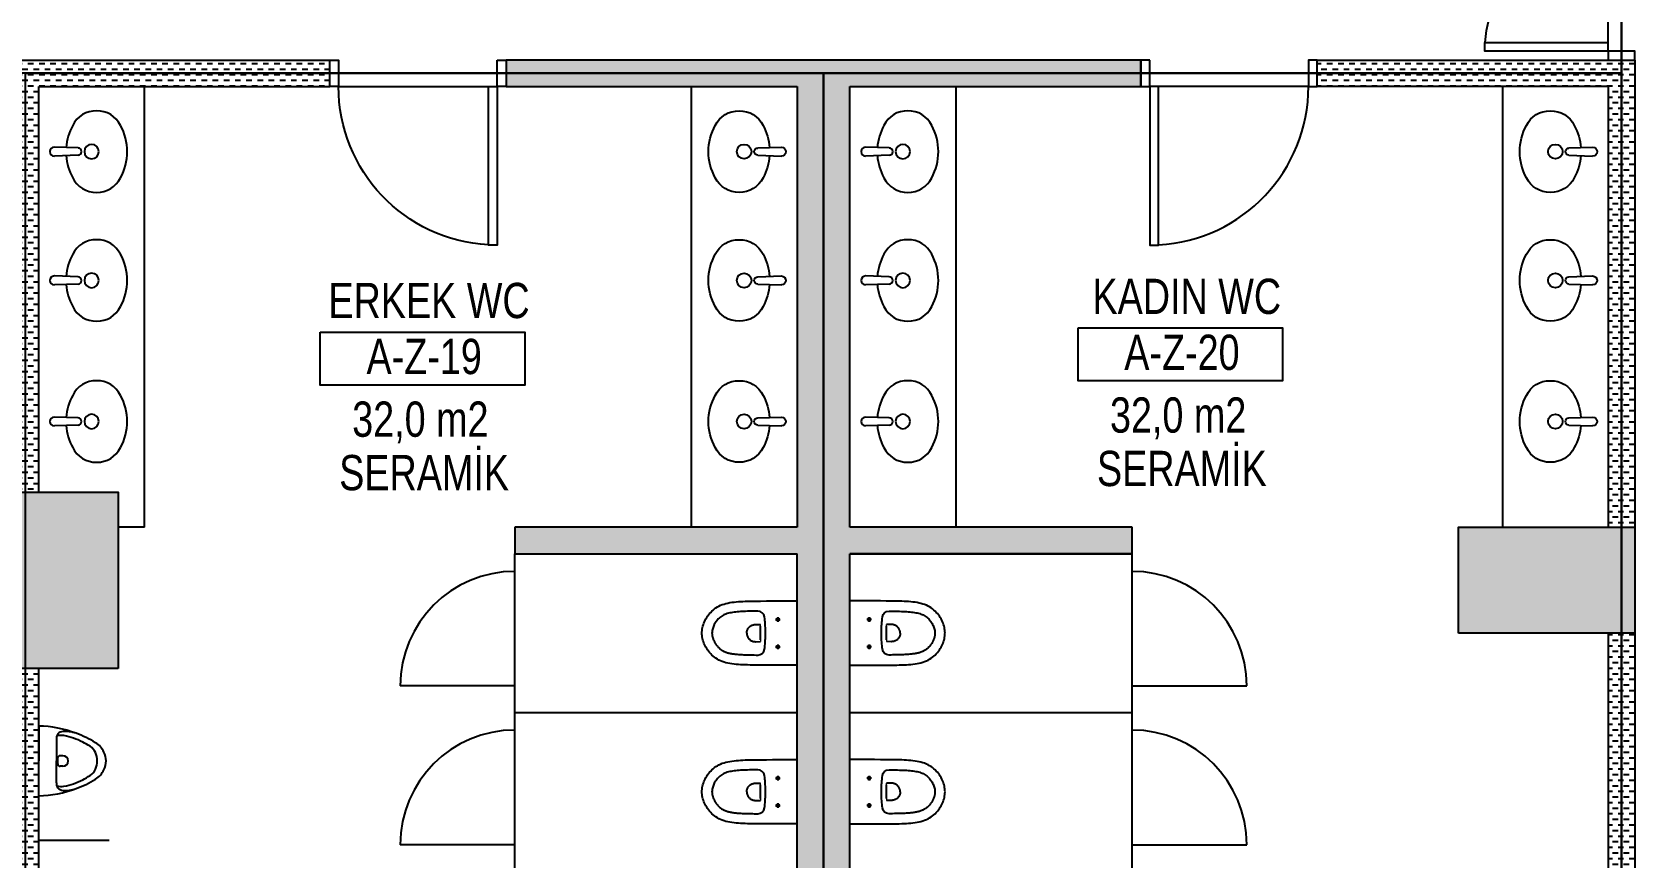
# Model space of a CAD drawing. Header units: centimetres. Extents: x 26200 to 113000, y -600 to 9300.
# Drawn here: x 51711 to 52621, y 2831 to 3299 of the extents above; entities that cross this region are included whole.
import ezdxf
from ezdxf.enums import TextEntityAlignment as Align

# ---------------------------------------------------------------- set-up
doc = ezdxf.new("R2010")
doc.units = ezdxf.units.CM
for name, color, linetype in [('A-ANNO-IDEN', 8, 'Continuous'), ('A-AREA', 8, 'Continuous'), ('A-DOOR', 8, 'Continuous'), ('A-ELEV-01', 8, 'Continuous'), ('A-FLOR-FIXT', 8, 'Continuous'), ('A-FLOR-TPTN', 8, 'Continuous'), ('A-WALL', 8, 'Continuous'), ('A-WALL-HTCH', 8, 'Continuous'), ('S-CONC', 5, 'Continuous'), ('S-HTCH', 8, 'Continuous')]:
    doc.layers.add(name, color=color, linetype=linetype)
doc.styles.add('Fields_100', font='act_simplex.shx', dxfattribs={"width": 0.8, "height": 20})
pattern_1 = [(0, (47244.2896, 54361.0323), (3.175, 3.175), [3.175, -3.175])]

# ---------------------------------------------------------------- blocks, each defined once
blk = doc.blocks.new('KAPI_100')
at = {"layer": 'A-DOOR'}
blk.add_line((5, 15), (95, 15), dxfattribs=at)
blk.add_lwpolyline([(95, 15), (95, 105), (90, 105), (90, 15)], dxfattribs=at)
for points in [[(0, 0), (5, 0), (5, 15), (0, 15)], [(95, 0), (100, 0), (100, 15), (95, 15)]]:
    blk.add_lwpolyline(points, close=True, dxfattribs=at)
blk.add_arc((95, 15), 90, 93.18474, 180, dxfattribs=at)
blk = doc.blocks.new('Mahal kutusu_100')
at = {"color": 0}
blk.add_lwpolyline([(-58, 30), (58, 30), (58, 0), (-58, 0)], close=True, dxfattribs=at)
at = {"color": 0, "style": 'Fields_100', "width": 0.8}
for tag, p in [('MAHAL', (3.64, 37.94)), ('KOD', (0.89, 6.19)), ('ALAN', (-1.26, -29.36)), ('KAPLAMA', (0.85, -59.68))]:
    blk.add_attdef(tag, text='', height=20, dxfattribs=at).set_placement(p, align=Align.CENTER)
blk = doc.blocks.new('KAPI 150')
at = {"layer": 'A-DOOR'}
blk.add_line((145, 15), (5, 15), dxfattribs=at)
for points in [[(5, 15), (5, 85), (10, 85), (10, 15)], [(145, 15), (145, 85), (140, 85), (140, 15)]]:
    blk.add_lwpolyline(points, dxfattribs=at)
for points in [[(5, 0), (0, 0), (0, 15), (5, 15)], [(150, 0), (145, 0), (145, 15), (150, 15)]]:
    blk.add_lwpolyline(points, close=True, dxfattribs=at)
for centre, start, end in [((5, 15), 0, 85.90396), ((145, 15), 94.09604, 180)]:
    blk.add_arc(centre, 70, start, end, dxfattribs=at)
blk = doc.blocks.new('KLOZET')
at = {"linetype": 'Continuous'}
for p, q in [((-14.81, 45.18), (-14.27, 46.03)), ((-14.27, 46.03), (-13.69, 46.84)), ((-13.69, 46.84), (-13.07, 47.6)), ((-13.07, 47.6), (-12.43, 48.31)), ((-12.43, 48.31), (-11.75, 48.97)), ((-11.75, 48.97), (-11.04, 49.6)), ((-11.04, 49.6), (-10.31, 50.18)), ((-10.31, 50.18), (-9.56, 50.72)), ((-9.56, 50.72), (-8.8, 51.22)), ((-8.8, 51.22), (-8.02, 51.67)), ((-8.02, 51.67), (-7.24, 52.08)), ((-6.99, 45.54), (-7.26, 45.33)), ((-7.24, 52.08), (-6.44, 52.46)), ((-6.71, 45.76), (-6.99, 45.54)), ((-6.42, 45.96), (-6.71, 45.76)), ((-6.44, 52.46), (-5.63, 52.79)), ((-6.13, 46.16), (-6.42, 45.96)), ((-5.82, 46.36), (-6.13, 46.16)), ((-5.51, 46.54), (-5.82, 46.36)), ((-5.63, 52.79), (-4.81, 53.09)), ((-5.2, 46.72), (-5.51, 46.54)), ((-4.89, 46.89), (-5.2, 46.72)), ((-4.57, 47.05), (-4.89, 46.89)), ((-4.81, 53.09), (-3.99, 53.34)), ((-4.25, 47.2), (-4.57, 47.05)), ((-3.93, 47.34), (-4.25, 47.2)), ((-3.99, 53.34), (-3.16, 53.55)), ((-3.6, 47.47), (-3.93, 47.34)), ((-3.28, 47.59), (-3.6, 47.47)), ((-2.97, 47.7), (-3.28, 47.59)), ((-3.16, 53.55), (-2.34, 53.71)), ((-2.65, 47.8), (-2.97, 47.7)), ((-2.35, 47.89), (-2.65, 47.8)), ((-2.06, 47.96), (-2.35, 47.89)), ((-2.34, 53.71), (-1.51, 53.83)), ((-1.77, 48.03), (-2.06, 47.96)), ((-1.5, 48.08), (-1.77, 48.03)), ((-1.51, 53.83), (-0.69, 53.89)), ((-1.23, 48.13), (-1.5, 48.08)), ((-0.97, 48.16), (-1.23, 48.13)), ((-0.71, 48.19), (-0.97, 48.16)), ((-0.47, 48.21), (-0.71, 48.19)), ((-0.69, 53.89), (0, 53.91)), ((-0.23, 48.22), (-0.47, 48.21)), ((0, 48.22), (-0.23, 48.22)), ((0, 53.91), (0.69, 53.89)), ((0.5, 48.21), (0, 48.22)), ((1.01, 48.16), (0.5, 48.21)), ((0.69, 53.89), (1.51, 53.83)), ((1.53, 48.07), (1.01, 48.16)), ((1.51, 53.83), (2.34, 53.71)), ((2.07, 47.96), (1.53, 48.07)), ((2.62, 47.81), (2.07, 47.96)), ((2.34, 53.71), (3.16, 53.55)), ((3.18, 47.63), (2.62, 47.81)), ((3.16, 53.55), (3.99, 53.34)), ((3.74, 47.42), (3.18, 47.63)), ((4.31, 47.17), (3.74, 47.42)), ((3.99, 53.34), (4.81, 53.09)), ((4.87, 46.9), (4.31, 47.17)), ((4.81, 53.09), (5.63, 52.79)), ((5.42, 46.6), (4.87, 46.9)), ((5.96, 46.27), (5.42, 46.6)), ((5.63, 52.79), (6.44, 52.46)), ((6.49, 45.92), (5.96, 46.27)), ((6.44, 52.46), (7.24, 52.08)), ((7.01, 45.53), (6.49, 45.92)), ((7.51, 45.12), (7.01, 45.53)), ((7.24, 52.08), (8.02, 51.67)), ((8.02, 51.67), (8.8, 51.22)), ((8.8, 51.22), (9.56, 50.72)), ((9.56, 50.72), (10.31, 50.18)), ((10.31, 50.18), (11.04, 49.6)), ((11.04, 49.6), (11.75, 48.97)), ((11.75, 48.97), (12.43, 48.31)), ((12.43, 48.31), (13.07, 47.6)), ((13.07, 47.6), (13.69, 46.84)), ((13.69, 46.84), (14.27, 46.03)), ((14.27, 46.03), (14.81, 45.18)), ((-17.61, 35.73), (-17.46, 36.91)), ((-17.46, 36.91), (-17.27, 38.06)), ((-17.27, 38.06), (-17.05, 39.19)), ((-17.05, 39.19), (-16.79, 40.28)), ((-16.79, 40.28), (-16.49, 41.34)), ((-16.49, 41.34), (-16.14, 42.36)), ((-16.14, 42.36), (-15.75, 43.34)), ((-15.75, 43.34), (-15.3, 44.28)), ((-15.3, 44.28), (-14.81, 45.18)), ((-11.69, 36.75), (-11.77, 36.22)), ((-11.61, 37.25), (-11.69, 36.75)), ((-11.52, 37.73), (-11.61, 37.25)), ((-11.42, 38.19), (-11.52, 37.73)), ((-11.32, 38.62), (-11.42, 38.19)), ((-11.22, 39.04), (-11.32, 38.62)), ((-11.11, 39.43), (-11.22, 39.04)), ((-10.99, 39.8), (-11.11, 39.43)), ((-10.87, 40.16), (-10.99, 39.8)), ((-10.75, 40.49), (-10.87, 40.16)), ((-10.63, 40.81), (-10.75, 40.49)), ((-10.5, 41.11), (-10.63, 40.81)), ((-10.36, 41.4), (-10.5, 41.11)), ((-10.22, 41.69), (-10.36, 41.4)), ((-10.08, 41.96), (-10.22, 41.69)), ((-9.93, 42.23), (-10.08, 41.96)), ((-9.77, 42.49), (-9.93, 42.23)), ((-9.61, 42.75), (-9.77, 42.49)), ((-9.44, 43), (-9.61, 42.75)), ((-9.26, 43.24), (-9.44, 43)), ((-9.08, 43.48), (-9.26, 43.24)), ((-8.88, 43.72), (-9.08, 43.48)), ((-8.68, 43.96), (-8.88, 43.72)), ((-8.47, 44.19), (-8.68, 43.96)), ((-8.25, 44.43), (-8.47, 44.19)), ((-8.02, 44.66), (-8.25, 44.43)), ((-7.78, 44.88), (-8.02, 44.66)), ((-7.53, 45.11), (-7.78, 44.88)), ((-7.26, 45.33), (-7.53, 45.11)), ((7.99, 44.68), (7.51, 45.12)), ((8.44, 44.22), (7.99, 44.68)), ((8.87, 43.74), (8.44, 44.22)), ((9.27, 43.23), (8.87, 43.74)), ((9.64, 42.7), (9.27, 43.23)), ((9.98, 42.14), (9.64, 42.7)), ((10.29, 41.55), (9.98, 42.14)), ((10.57, 40.94), (10.29, 41.55)), ((10.82, 40.29), (10.57, 40.94)), ((11.05, 39.61), (10.82, 40.29)), ((11.25, 38.9), (11.05, 39.61)), ((11.43, 38.16), (11.25, 38.9)), ((11.58, 37.39), (11.43, 38.16)), ((11.72, 36.58), (11.58, 37.39)), ((11.84, 35.74), (11.72, 36.58)), ((14.81, 45.18), (15.3, 44.28)), ((15.3, 44.28), (15.75, 43.34)), ((15.75, 43.34), (16.14, 42.36)), ((16.14, 42.36), (16.49, 41.34)), ((16.49, 41.34), (16.79, 40.28)), ((16.79, 40.28), (17.05, 39.19)), ((17.05, 39.19), (17.27, 38.06)), ((17.27, 38.06), (17.46, 36.91)), ((17.46, 36.91), (17.61, 35.73)), ((-18.11, 26.6), (-18.08, 28)), ((-18.08, 28), (-18.03, 29.37)), ((-18.03, 29.37), (-17.98, 30.7)), ((-17.98, 30.7), (-17.91, 32)), ((-17.91, 32), (-17.83, 33.28)), ((-17.83, 33.28), (-17.73, 34.52)), ((-17.73, 34.52), (-17.61, 35.73)), ((-12.35, 27.92), (-12.37, 27.04)), ((-12.32, 28.77), (-12.35, 27.92)), ((-12.29, 29.59), (-12.32, 28.77)), ((-12.26, 30.38), (-12.29, 29.59)), ((-12.23, 31.13), (-12.26, 30.38)), ((-12.19, 31.86), (-12.23, 31.13)), ((-12.14, 32.56), (-12.19, 31.86)), ((-12.09, 33.24), (-12.14, 32.56)), ((-12.04, 33.89), (-12.09, 33.24)), ((-11.98, 34.51), (-12.04, 33.89)), ((-11.92, 35.1), (-11.98, 34.51)), ((-11.85, 35.68), (-11.92, 35.1)), ((-11.77, 36.22), (-11.85, 35.68)), ((-3.06, 27.44), (-3.31, 27.23)), ((-2.8, 27.64), (-3.06, 27.44)), ((-2.52, 27.82), (-2.8, 27.64)), ((-2.23, 27.98), (-2.52, 27.82)), ((-1.93, 28.12), (-2.23, 27.98)), ((-1.63, 28.24), (-1.93, 28.12)), ((-1.31, 28.35), (-1.63, 28.24)), ((-0.99, 28.42), (-1.31, 28.35)), ((-0.66, 28.48), (-0.99, 28.42)), ((-0.33, 28.51), (-0.66, 28.48)), ((0, 28.52), (-0.33, 28.51)), ((0, 28.52), (0.33, 28.51)), ((0.33, 28.51), (0.66, 28.48)), ((0.66, 28.48), (0.99, 28.42)), ((0.99, 28.42), (1.31, 28.34)), ((1.31, 28.34), (1.63, 28.24)), ((1.63, 28.24), (1.94, 28.12)), ((1.94, 28.12), (2.24, 27.98)), ((2.24, 27.98), (2.53, 27.82)), ((2.53, 27.82), (2.8, 27.64)), ((2.8, 27.64), (3.07, 27.44)), ((3.07, 27.44), (3.31, 27.22)), ((11.94, 34.87), (11.84, 35.74)), ((12.03, 33.98), (11.94, 34.87)), ((12.11, 33.06), (12.03, 33.98)), ((12.17, 32.12), (12.11, 33.06)), ((12.23, 31.16), (12.17, 32.12)), ((12.27, 30.19), (12.23, 31.16)), ((12.31, 29.17), (12.27, 30.19)), ((12.34, 28.11), (12.31, 29.17)), ((12.37, 27.02), (12.34, 28.11)), ((17.61, 35.73), (17.73, 34.52)), ((17.73, 34.52), (17.83, 33.28)), ((17.83, 33.28), (17.91, 32)), ((17.91, 32), (17.98, 30.7)), ((17.98, 30.7), (18.03, 29.37)), ((18.03, 29.37), (18.08, 28)), ((18.08, 28), (18.11, 26.6)), ((-18.21, 17.38), (-18.19, 20.63)), ((-18.19, 20.63), (-18.17, 22.18)), ((-18.17, 22.18), (-18.16, 23.7)), ((-18.16, 23.7), (-18.14, 25.17)), ((-18.14, 25.17), (-18.11, 26.6)), ((-12.43, 23.21), (-12.44, 22.17)), ((-12.42, 24.22), (-12.43, 23.21)), ((-12.4, 25.19), (-12.42, 24.22)), ((-12.39, 26.14), (-12.4, 25.19)), ((-12.37, 27.04), (-12.39, 26.14)), ((-9.17, 18.44), (-8.15, 18.32)), ((-8.15, 18.32), (-7.14, 18.22)), ((-7.14, 18.22), (-6.12, 18.13)), ((-4.86, 23.9), (-4.87, 23.51)), ((-4.87, 23.51), (-4.85, 20.77)), ((-4.83, 24.28), (-4.86, 23.9)), ((-4.77, 24.65), (-4.83, 24.28)), ((-4.68, 24.99), (-4.77, 24.65)), ((-4.57, 25.33), (-4.68, 24.99)), ((-4.44, 25.64), (-4.57, 25.33)), ((-4.3, 25.94), (-4.44, 25.64)), ((-4.13, 26.23), (-4.3, 25.94)), ((-3.95, 26.5), (-4.13, 26.23)), ((-3.75, 26.76), (-3.95, 26.5)), ((-3.85, 20.77), (-2.1, 20.76)), ((-3.54, 27), (-3.75, 26.76)), ((-3.31, 27.23), (-3.54, 27)), ((-2.1, 20.76), (-0.41, 20.76)), ((-0.41, 20.76), (1.67, 20.76)), ((1.67, 20.76), (3.41, 20.76)), ((3.31, 27.22), (3.55, 26.99)), ((3.41, 20.76), (3.85, 20.77)), ((3.55, 26.99), (3.76, 26.75)), ((3.76, 26.75), (3.96, 26.49)), ((3.96, 26.49), (4.14, 26.21)), ((4.14, 26.21), (4.31, 25.92)), ((4.31, 25.92), (4.45, 25.62)), ((4.45, 25.62), (4.58, 25.3)), ((4.58, 25.3), (4.69, 24.97)), ((4.69, 24.97), (4.77, 24.62)), ((4.77, 24.62), (4.83, 24.26)), ((4.83, 24.26), (4.86, 23.88)), ((4.87, 23.49), (4.85, 20.77)), ((4.86, 23.88), (4.87, 23.49)), ((6.12, 18.13), (7.14, 18.22)), ((7.14, 18.22), (8.15, 18.32)), ((8.15, 18.32), (9.17, 18.44)), ((12.39, 25.87), (12.37, 27.02)), ((12.41, 24.68), (12.39, 25.87)), ((12.43, 23.45), (12.41, 24.68)), ((12.44, 22.17), (12.43, 23.45)), ((18.11, 26.6), (18.14, 25.17)), ((18.14, 25.17), (18.16, 23.7)), ((18.16, 23.7), (18.17, 22.18)), ((18.17, 22.18), (18.19, 20.63)), ((18.19, 20.63), (18.21, 17.38)), ((-18.25, 0), (-18.23, 12.14)), ((-18.23, 12.14), (-18.21, 17.38)), ((-6.12, 18.13), (-5.1, 18.05)), ((-5.1, 18.05), (-4.08, 17.99)), ((-4.08, 17.99), (-3.06, 17.94)), ((-3.06, 17.94), (-2.04, 17.9)), ((-2.04, 17.9), (-1.02, 17.88)), ((-1.02, 17.88), (0, 17.88)), ((0, 17.88), (1.02, 17.88)), ((1.02, 17.88), (2.04, 17.9)), ((2.04, 17.9), (3.06, 17.94)), ((3.06, 17.94), (4.08, 17.99)), ((4.08, 17.99), (5.1, 18.05)), ((5.1, 18.05), (6.12, 18.13)), ((18.21, 17.38), (18.22, 13.94)), ((18.22, 13.94), (18.25, 0)), ((-18.25, 0), (18.25, 0))]:
    blk.add_line(p, q, dxfattribs=at)
at = {"lineweight": 0}
for p, q in [((-3.85, 20.77), (-4.85, 20.77)), ((3.85, 20.77), (4.85, 20.77))]:
    blk.add_line(p, q, dxfattribs=at)
at = {"ltscale": 3}
for p, q in [((-6.47, 10.9), (-9.03, 10.9)), ((-7.75, 12.18), (-7.75, 9.62)), ((9.03, 10.9), (6.47, 10.9)), ((7.75, 12.18), (7.75, 9.62))]:
    blk.add_line(p, q, dxfattribs=at)
at = {"linetype": 'Continuous'}
for centre in [(-7.75, 10.9), (7.75, 10.9)]:
    blk.add_circle(centre, 0.75, dxfattribs=at)
for centre, start, end in [((-8.71, 22.13), 179.50209, 262.9898), ((8.71, 22.13), 277.00954, 0.5028)]:
    blk.add_arc(centre, 3.72, start, end, dxfattribs=at)
blk = doc.blocks.new('LAVABO')
at = {"linetype": 'Continuous'}
for p, q in [((-7.02, 1.87, 0), (-19.21, 2.29, 0)), ((-7.02, 1.87, 0), (-7.02, 1.87, 0)), ((-7.02, -1.88, 0), (-19.21, -2.3, 0)), ((-16.52, -2.21, 0), (-16.52, -2.21, 0))]:
    blk.add_line(p, q, dxfattribs=at)
for centre, radius, start, end in [((2.24, 7.68), 13.32, 88.60596, 154.19931), ((2.89, 7.68), 13.32, 25.80069, 91.39404), ((14.79, 0), 28, 151.2178, 175.74226), ((-9.66, 0), 28, 0, 28.7822), ((-19.21, -0.01, 0), 2.29, 90, 270), ((-7.08, -0.01, 0), 1.87, 272, 88), ((0, 0), 3.75, 0, 180), ((0, 0), 3.75, 180, 0), ((-9.66, 0), 28, 331.2178, 0), ((14.79, 0), 28, 184.27823, 208.7822), ((2.24, -7.68), 13.32, 205.80069, 271.39404), ((2.89, -7.68), 13.32, 268.60596, 334.19931)]:
    blk.add_arc(centre, radius, start, end, dxfattribs=at)
blk = doc.blocks.new('pisuvar')
at = {"layer": 'A-FLOR-FIXT'}
for p, q in [((0, 19.75), (0, 0)), ((10.01, 12.33), (10.01, 0)), ((0, -19.75), (0, 0)), ((10.01, -12.33), (10.01, 0)), ((10.7, 1.47), (10.7, -1.53)), ((13.7, 2.97), (12.2, 2.97)), ((13.7, -3.03), (12.2, -3.03))]:
    blk.add_line(p, q, dxfattribs=at)
for centre, radius, start, end in [((-0.68, -40.45), 60.21, 68.73761, 89.35151), ((13.93, 12.77), 3.94, 93.41543, 186.44438), ((12.71, 6.52), 7.98, 78.42199, 107.33629), ((14.92, -1.56), 18.31, 70.09836, 93.84991), ((8.41, -19.62), 34.47, 61.34756, 80.14404), ((1.5, -39.59), 58.64, 58.34093, 70.41518), ((-4.81, -47.23), 65.06, 58.57856, 62.78781), ((26, 0.13), 11.97, 24.18641, 58.36689), ((12.2, 1.47), 1.5, 90, 180), ((13.7, -0.03), 3, 270, 90), ((24.01, 0.74), 9.11, 355.36964, 55.97254), ((24.01, -0.74), 9.11, 304.02746, 4.63036), ((27.69, 0), 10.51, 331.37893, 28.62107), ((12.2, -1.53), 1.5, 180, 270), ((-4.81, 47.23), 65.06, 297.21219, 301.42144), ((26, -0.13), 11.97, 301.63311, 335.81359), ((-0.68, 40.45), 60.21, 270.64849, 291.26239), ((13.93, -12.77), 3.94, 173.55562, 266.58457), ((12.71, -6.52), 7.98, 252.66371, 281.57801), ((14.92, 1.56), 18.31, 266.15009, 289.90164), ((8.41, 19.62), 34.47, 279.85596, 298.65244), ((1.5, 39.59), 58.64, 289.58482, 301.65907)]:
    blk.add_arc(centre, radius, start, end, dxfattribs=at)

msp = doc.modelspace()

# ---------------------------------------------------------------- hatches: boundary and pattern name
at = {"layer": 'A-WALL-HTCH'}
h = msp.add_hatch(dxfattribs=at)
h.set_pattern_fill('DASH', color=256)
h.set_pattern_definition(pattern_1)
h.paths.add_polyline_path([(51714.48, 3268.59), (51879.48, 3268.59), (51879.48, 3283.59), (51639.48, 3283.59), (51639.48, 3268.59), (51699.48, 3268.59), (51699.48, 3038.59), (51714.48, 3038.59)])
h = msp.add_hatch(dxfattribs=at)
h.set_pattern_fill('DASH', color=256)
h.set_pattern_definition(pattern_1)
h.paths.add_polyline_path([(52174.48, 3003.59), (52334.48, 3003.59), (52334.48, 3018.59), (52174.48, 3018.59), (52174.48, 3268.59), (52339.48, 3268.59), (52339.48, 3283.59), (51979.48, 3283.59), (51979.48, 3268.59), (52144.48, 3268.59), (52144.48, 3018.59), (51984.48, 3018.59), (51984.48, 3003.59), (52144.48, 3003.59), (52144.48, 2498.59), (52174.48, 2498.59)])
h = msp.add_hatch(dxfattribs=at)
h.set_pattern_fill('DASH', color=256)
h.set_pattern_definition(pattern_1)
h.paths.add_polyline_path([(52619.48, 3283.59), (52439.48, 3283.59), (52439.48, 3268.59), (52604.48, 3268.59), (52604.48, 3018.59), (52619.48, 3018.59)])
h = msp.add_hatch(dxfattribs=at)
h.set_pattern_fill('DASH', color=256)
h.set_pattern_definition(pattern_1)
h.paths.add_polyline_path([(52619.48, 2958.59), (52604.48, 2958.59), (52604.48, 2543.59), (52619.48, 2543.59)])
h = msp.add_hatch(dxfattribs=at)
h.set_pattern_fill('DASH', color=256)
h.set_pattern_definition(pattern_1)
h.paths.add_polyline_path([(51714.48, 2938.59), (51699.48, 2938.59), (51699.48, 2563.59), (51714.48, 2563.59)])
at = {"layer": 'S-HTCH'}
h = msp.add_hatch(dxfattribs=at)
h.set_pattern_fill('ANSI33', color=256)
h.set_pattern_definition([(45, (47244.2896, 5721.5606), (-4.490128, 4.490128), []), (45, (47248.78, 5721.5606), (-4.490128, 4.490128), [3.175, -1.5875])])
h.paths.add_polyline_path([(51759.48, 2938.59), (51699.48, 2938.59), (51699.48, 3038.59), (51759.48, 3038.59)])
h.paths.add_polyline_path([(50839.48, 2958.59), (50839.48, 3018.59), (50939.48, 3018.59), (50939.48, 2958.59)])
h.paths.add_polyline_path([(52519.48, 2958.59), (52519.48, 3018.59), (52619.48, 3018.59), (52619.48, 2958.59)])
h.paths.add_polyline_path([(51759.48, 1988.59), (51699.48, 1988.59), (51699.48, 2088.59), (51759.48, 2088.59)])
h.paths.add_polyline_path([(51759.48, 2463.59), (51699.48, 2463.59), (51699.48, 2563.59), (51759.48, 2563.59)])
h.paths.add_polyline_path([(51759.48, 3888.59), (51699.48, 3888.59), (51699.48, 3988.59), (51759.48, 3988.59)])
h.paths.add_polyline_path([(51759.48, 4363.59), (51699.48, 4363.59), (51699.48, 4463.59), (51759.48, 4463.59)])
h.paths.add_polyline_path([(51759.48, 4838.59), (51699.48, 4838.59), (51699.48, 4938.59), (51759.48, 4938.59)])
h.paths.add_polyline_path([(51759.48, 5788.59), (51699.48, 5788.59), (51699.48, 5888.59), (51759.48, 5888.59)])
h.paths.add_polyline_path([(51759.48, 6263.59), (51699.48, 6263.59), (51699.48, 6363.59), (51759.48, 6363.59)])
h.paths.add_polyline_path([(51759.48, 6738.59), (51699.48, 6738.59), (51699.48, 6838.59), (51759.48, 6838.59)])
h.paths.add_polyline_path([(50839.48, 1518.59), (50839.48, 1578.59), (50939.48, 1578.59), (50939.48, 1518.59)])
h.paths.add_polyline_path([(51679.48, 1518.59), (51679.48, 1578.59), (51779.48, 1578.59), (51779.48, 1518.59)])
h.paths.add_polyline_path([(52519.48, 1518.59), (52519.48, 1578.59), (52619.48, 1578.59), (52619.48, 1518.59)])
h.paths.add_polyline_path([(50839.48, 2008.59), (50839.48, 2068.59), (50939.48, 2068.59), (50939.48, 2008.59)])
h.paths.add_polyline_path([(52519.48, 2008.59), (52519.48, 2068.59), (52619.48, 2068.59), (52619.48, 2008.59)])
h.paths.add_polyline_path([(50839.48, 2483.59), (50839.48, 2543.59), (50939.48, 2543.59), (50939.48, 2483.59)])
h.paths.add_polyline_path([(52519.48, 2483.59), (52519.48, 2543.59), (52619.48, 2543.59), (52619.48, 2483.59)])
h.paths.add_polyline_path([(50839.48, 3433.59), (50839.48, 3493.59), (50939.48, 3493.59), (50939.48, 3433.59)])
h.paths.add_polyline_path([(51679.48, 3433.59), (51679.48, 3493.59), (51779.48, 3493.59), (51779.48, 3433.59)])
h.paths.add_polyline_path([(52519.48, 3433.59), (52519.48, 3493.59), (52619.48, 3493.59), (52619.48, 3433.59)])
h.paths.add_polyline_path([(50839.48, 3908.59), (50839.48, 3968.59), (50939.48, 3968.59), (50939.48, 3908.59)])
h.paths.add_polyline_path([(52519.48, 3908.59), (52519.48, 3968.59), (52619.48, 3968.59), (52619.48, 3908.59)])
h.paths.add_polyline_path([(50839.48, 4383.59), (50839.48, 4443.59), (50939.48, 4443.59), (50939.48, 4383.59)])
h.paths.add_polyline_path([(52519.48, 4383.59), (52519.48, 4443.59), (52619.48, 4443.59), (52619.48, 4383.59)])
h.paths.add_polyline_path([(50839.48, 4858.59), (50839.48, 4918.59), (50939.48, 4918.59), (50939.48, 4858.59)])
h.paths.add_polyline_path([(52519.48, 4858.59), (52519.48, 4918.59), (52619.48, 4918.59), (52619.48, 4858.59)])
h.paths.add_polyline_path([(50839.48, 5333.59), (50839.48, 5393.59), (50939.48, 5393.59), (50939.48, 5333.59)])
h.paths.add_polyline_path([(51679.48, 5333.59), (51679.48, 5393.59), (51779.48, 5393.59), (51779.48, 5333.59)])
h.paths.add_polyline_path([(52519.48, 5333.59), (52519.48, 5393.59), (52619.48, 5393.59), (52619.48, 5333.59)])
h.paths.add_polyline_path([(50839.48, 5808.59), (50839.48, 5868.59), (50939.48, 5868.59), (50939.48, 5808.59)])
h.paths.add_polyline_path([(52519.48, 5808.59), (52519.48, 5868.59), (52619.48, 5868.59), (52619.48, 5808.59)])
h.paths.add_polyline_path([(50839.48, 6283.59), (50839.48, 6343.59), (50939.48, 6343.59), (50939.48, 6283.59)])
h.paths.add_polyline_path([(52519.48, 6283.59), (52519.48, 6343.59), (52619.48, 6343.59), (52619.48, 6283.59)])
h.paths.add_polyline_path([(50839.48, 6758.59), (50839.48, 6818.59), (50939.48, 6818.59), (50939.48, 6758.59)])
h.paths.add_polyline_path([(52519.48, 6758.59), (52519.48, 6818.59), (52619.48, 6818.59), (52619.48, 6758.59)])
h.paths.add_polyline_path([(50839.48, 7248.59), (50839.48, 7308.59), (50939.48, 7308.59), (50939.48, 7248.59)])
h.paths.add_polyline_path([(51679.48, 7248.59), (51679.48, 7308.59), (51779.48, 7308.59), (51779.48, 7248.59)])
h.paths.add_polyline_path([(52519.48, 7248.59), (52519.48, 7308.59), (52619.48, 7308.59), (52619.48, 7248.59)])

# ---------------------------------------------------------------- linework, layer by layer
at = {"layer": 'A-AREA'}
for points in [[(50829.48, 2966.09), (50829.48, 3441.09), (51771.98, 3441.09), (51771.98, 3523.59), (51936.98, 3523.59), (51936.98, 3441.09), (52611.98, 3441.09), (52611.98, 3276.09), (51096.98, 3276.09), (51096.98, 2966.09)], [(52611.98, 1508.59), (52611.98, 3418.59), (70734.48, 3418.59), (70734.48, 2981.09), (63779.48, 2981.09), (63779.23, 1508.59), (63516.98, 1508.59), (63516.98, 2981.09), (58079.48, 2981.09), (58079.48, 1508.59), (56279.48, 1508.59), (56279.48, 2981.09), (52979.48, 2981.09), (52979.48, 1508.59)], [(51706.98, 3276.09), (52159.48, 3276.09), (52159.48, 2498.59), (51706.98, 2498.59)], [(52611.98, 2491.09), (52159.48, 2491.09), (52159.48, 3276.09), (52611.98, 3276.09)]]:
    msp.add_lwpolyline(points, close=True, dxfattribs=at)
at = {"layer": 'A-FLOR-FIXT'}
for p, q in [((51774.48, 3018.59), (51774.48, 3268.59)), ((52084.48, 3268.59), (52084.48, 3018.59)), ((52234.48, 3268.59), (52234.48, 3018.59)), ((52544.48, 3268.59), (52544.48, 3018.59)), ((51774.48, 3018.59), (51759.48, 3018.59))]:
    msp.add_line(p, q, dxfattribs=at)
at = {"layer": 'A-FLOR-TPTN'}
for p, q in [((51984.48, 2913.59), (51984.48, 3003.59)), ((52334.48, 3003.59), (52174.48, 3003.59)), ((52334.48, 2913.59), (52334.48, 3003.59)), ((51984.48, 2823.59), (51984.48, 2913.59)), ((51984.48, 2913.59), (52144.48, 2913.59)), ((52174.48, 2913.59), (52334.48, 2913.59)), ((52334.48, 2823.59), (52334.48, 2913.59))]:
    msp.add_line(p, q, dxfattribs=at)
for points in [[(51984.48, 2928.59), (51919.48, 2928.59)], [(52334.48, 2928.59), (52399.48, 2928.59)], [(51714.48, 2841.09), (51754.48, 2841.09)], [(51984.48, 2838.59), (51919.48, 2838.59)], [(52334.48, 2838.59), (52399.48, 2838.59)]]:
    msp.add_lwpolyline(points, dxfattribs=at)
for centre, start, end in [((51984.48, 2928.59), 90, 180), ((52334.48, 2928.59), 0, 90), ((51984.48, 2838.59), 90, 180), ((52334.48, 2838.59), 0, 90)]:
    msp.add_arc(centre, 65, start, end, dxfattribs=at)
at = {"layer": 'A-WALL'}
for p, q in [((52439.48, 3283.59), (52619.48, 3283.59)), ((52619.48, 3283.59), (52619.48, 3018.59)), ((51714.48, 3038.59), (51714.48, 3268.59)), ((52144.48, 3268.59), (52144.48, 3018.59)), ((52174.48, 3018.59), (52174.48, 3268.59)), ((52174.48, 3268.59), (52339.48, 3268.59)), ((52604.48, 3268.59), (52604.48, 3018.59)), ((52144.48, 3018.59), (51984.48, 3018.59)), ((51984.48, 3018.59), (51984.48, 3003.59)), ((52334.48, 3018.59), (52174.48, 3018.59)), ((52334.48, 3003.59), (52334.48, 3018.59)), ((51984.48, 3003.59), (52144.48, 3003.59)), ((52174.48, 3003.59), (52334.48, 3003.59)), ((52604.48, 2958.59), (52604.48, 2543.59)), ((52619.48, 2958.59), (52619.48, 2543.59))]:
    msp.add_line(p, q, dxfattribs=at)
for points in [[(51639.48, 3268.59), (51639.48, 3283.59), (51879.48, 3283.59)], [(51714.48, 3268.59), (51879.48, 3268.59), (51879.48, 3283.59)], [(52339.48, 3268.59), (52339.48, 3283.59), (51979.48, 3283.59), (51979.48, 3268.59), (52144.48, 3268.59)], [(52604.48, 3268.59), (52439.48, 3268.59), (52439.48, 3283.59)], [(52144.48, 2498.59), (52144.48, 3003.59)], [(52174.48, 2498.59), (52174.48, 3003.59)], [(51714.48, 2563.59), (51714.48, 2938.59)]]:
    msp.add_lwpolyline(points, dxfattribs=at)
at = {"layer": 'S-CONC'}
for points in [[(51759.48, 2938.59), (51699.48, 2938.59), (51699.48, 3038.59), (51759.48, 3038.59)], [(52519.48, 2958.59), (52519.48, 3018.59), (52619.48, 3018.59), (52619.48, 2958.59)]]:
    msp.add_lwpolyline(points, close=True, dxfattribs=at)

# ---------------------------------------------------------------- block references
at = {"layer": 'A-ANNO-IDEN'}
for p, values in [((52361.85, 3101.63), {'MAHAL': 'KADIN WC', 'KOD': 'A-Z-20', 'ALAN': '32,0 m2', 'KAPLAMA': 'SERAMİK'}), ((51932.16, 3099.28), {'MAHAL': 'ERKEK WC', 'KOD': 'A-Z-19', 'ALAN': '32,0 m2', 'KAPLAMA': 'SERAMİK'})]:
    msp.add_blockref('Mahal kutusu_100', p, dxfattribs=at).add_auto_attribs(values)
at = {"layer": 'A-DOOR', "xscale": -1, "rotation": 180}
msp.add_blockref('KAPI_100', (51879.48, 3283.59), dxfattribs=at)
at = {"layer": 'A-DOOR', "rotation": 180}
msp.add_blockref('KAPI_100', (52439.48, 3283.59), dxfattribs=at)
at = {"layer": 'A-ELEV-01', "xscale": -1, "rotation": 90}
msp.add_blockref('KAPI 150', (52619.48, 3433.59), dxfattribs=at)
at = {"layer": 'A-FLOR-FIXT', "color": 0, "yscale": 1.1, "zscale": 1.1}
for p, xscale in [((51744.48, 3231.64), 1.1), ((52114.48, 3231.64), -1.1), ((52204.48, 3231.64), 1.1), ((52574.48, 3231.64), -1.1), ((51744.48, 3158.59), 1.1), ((52114.48, 3158.59), -1.1), ((52204.48, 3158.59), 1.1), ((52574.48, 3158.59), -1.1), ((51744.48, 3078.59), 1.1), ((52114.48, 3078.59), -1.1), ((52204.48, 3078.59), 1.1), ((52574.48, 3078.59), -1.1)]:
    msp.add_blockref('LAVABO', p, dxfattribs=dict(at, xscale=xscale))
at = {"layer": 'A-FLOR-FIXT', "rotation": 90.00000000000003}
for p in [(52144.48, 2958.59), (52144.48, 2868.59)]:
    msp.add_blockref('KLOZET', p, dxfattribs=at)
at = {"layer": 'A-FLOR-FIXT', "xscale": -1, "rotation": 270}
for p in [(52174.48, 2958.59), (52174.48, 2868.59)]:
    msp.add_blockref('KLOZET', p, dxfattribs=at)
at = {"layer": 'A-FLOR-FIXT', "color": 0}
msp.add_blockref('pisuvar', (51714.48, 2886.09), dxfattribs=at)

doc.saveas('drawing.dxf')
